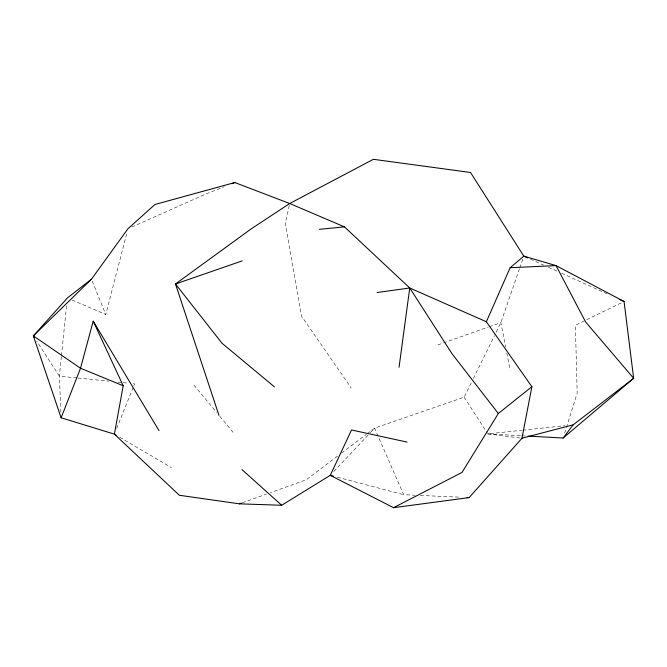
<?xml version="1.0" encoding="UTF-8"?>
<svg xmlns="http://www.w3.org/2000/svg" width="667" height="667" viewBox="0 0 667 667"><rect width="100%" height="100%" fill="white"/><g stroke="black" fill="none" stroke-linecap="round" stroke-linejoin="round"><path stroke-width="0.5" stroke-dasharray="3.33 2.5" d="M61.372 356.595L59.38 376.13L60.939 413.607M61.481 355.569L66.617 305.186M289.261 205.511L285.301 223.495L301.451 316.025L351.209 387.986M72.036 300L105.778 314.482L127.189 231.766M564.657 433.141L577.197 393.13L575.388 325.246L622.186 302.418M519.435 268.851L500.892 322.603L494.931 334.726M519.768 267.876L523.136 258.104M116.675 428.439L133.467 386.668M133.85 385.718L134.609 383.825L132.55 383.608M367.15 433.767L374.571 428.164L464.165 397.19L471.511 382.274M473.345 378.539L494.472 335.659M333.792 471.577L369.651 433.4M370.352 432.65L374.571 428.164L403.668 494.697L415.099 495.206M337.469 456.17L306.145 479.831L270.36 492.705M341.596 453.06L366.325 434.384M131.766 227.047L205.911 194.005L224.212 186.735M242.313 502.793L266.492 494.089M437.961 344.881L488.311 327.055M489.278 326.713L500.892 322.603L505.619 346.932M519.96 437.986L487.802 433.883L521.736 430.29M522.761 430.182L564.916 425.713M420.293 495.431L460.83 497.232M487.802 433.883L520.819 435.701M521.852 435.759L525.98 435.985M76.897 377.922L59.38 376.13L36.743 341.145M77.931 378.031L108.846 381.19M118.126 382.133L122.244 382.558M123.278 382.666L128.431 383.192M337.319 477.18L403.668 494.697M530.432 259.146L543.672 265.132M548.407 267.275L557.862 271.552M561.647 273.262L607.037 293.805M119.743 437.277L171.569 467.659M193.93 385.042L216.5 412.298M219.818 416.3L234.417 433.942M464.165 397.19L487.243 433.008M92.204 281.14L105.778 314.482M506.803 353.01L510.147 370.235"/><path stroke-width="1" d="M399.058 367.25L409.746 287.994L344.464 226.872L289.703 203.51L234.809 182.533L154.936 204.502L127.964 228.739L91.429 279.231L33.35 335.893L61.114 417.775L114.382 434.134L116.175 435.184M61.114 417.775L80.524 368.242L93.197 321.144L123.203 385.759L114.382 434.134L179.356 495.273L239.411 503.835L281.682 505.269L330.282 475.321L351.534 429.957L407.12 442.096M333.292 476.121L330.282 475.321L393.522 507.695L469.143 497.599L521.969 438.244L531.882 386.71L486.36 321.736L409.746 287.994L377.113 292.521M486.36 321.736L510.138 267.725L523.812 256.153L556.036 265.599L624.062 301.501L633.65 378.331L563.123 438.027L528.047 436.093M531.882 386.71L498.316 413.515L461.981 472.461L393.522 507.695M563.123 438.027L573.145 424.846L633.65 378.331L585.609 321.961L556.036 265.599L510.138 267.725M34.484 337.644L33.35 335.893L67.35 297.991L91.429 279.231M231.916 183.675L234.809 182.533M239.411 503.835L241.346 503.135M242.196 260.897L175.479 283.984L218.984 415.424M521.969 438.244L573.145 424.846M319.31 229.315L344.464 226.872M467.067 497.507L469.143 497.599M123.203 385.759L80.524 368.242L33.35 335.893M527.597 257.862L523.812 256.153L470.51 172.478L373.387 159.305L289.703 203.51L251.025 228.989L175.479 283.984L222.003 343.23L274.429 386.868M619.335 299.366L624.062 301.501M241.921 469.551L281.682 505.269M498.316 413.515L452.051 353.777L409.746 287.994M93.197 321.144L159.013 430.649"/></g></svg>
